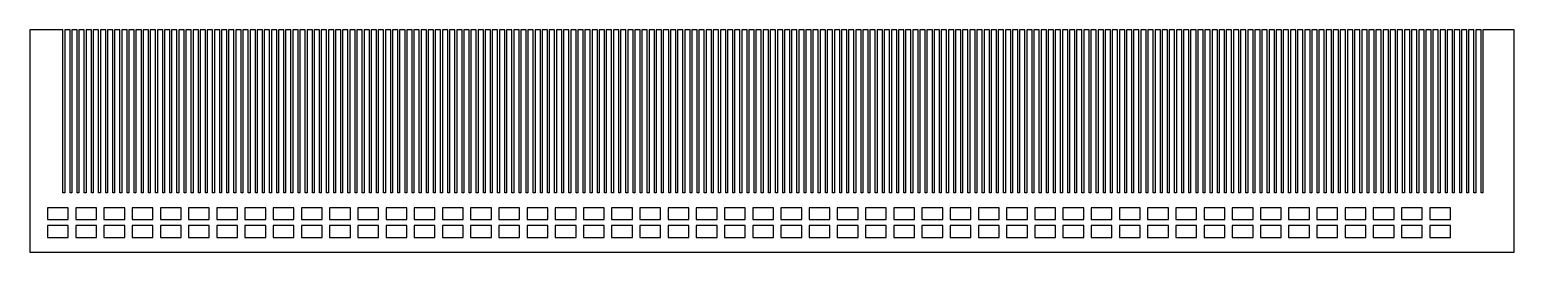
# Model space of a CAD drawing. Header units: millimetres. Extents: x 0 to 1000, y 0 to 150.
import ezdxf

# ---------------------------------------------------------------- set-up
doc = ezdxf.new("R2010")
doc.units = ezdxf.units.MM

msp = doc.modelspace()

# ---------------------------------------------------------------- linework, layer by layer
for points in [[(0, 0), (1000, 0), (1000, 150), (978.8, 150), (978.8, 40), (977.6, 40), (977.6, 150), (974, 150), (974, 40), (972.8, 40), (972.8, 150), (969.2, 150), (969.2, 40), (968, 40), (968, 150), (964.4, 150), (964.4, 40), (963.2, 40), (963.2, 150), (959.6, 150), (959.6, 40), (958.4, 40), (958.4, 150), (954.8, 150), (954.8, 40), (953.6, 40), (953.6, 150), (950, 150), (950, 40), (948.8, 40), (948.8, 150), (945.2, 150), (945.2, 40), (944, 40), (944, 150), (940.4, 150), (940.4, 40), (939.2, 40), (939.2, 150), (935.6, 150), (935.6, 40), (934.4, 40), (934.4, 150), (930.8, 150), (930.8, 40), (929.6, 40), (929.6, 150), (926, 150), (926, 40), (924.8, 40), (924.8, 150), (921.2, 150), (921.2, 40), (920, 40), (920, 150), (916.4, 150), (916.4, 40), (915.2, 40), (915.2, 150), (911.6, 150), (911.6, 40), (910.4, 40), (910.4, 150), (906.8, 150), (906.8, 40), (905.6, 40), (905.6, 150), (902, 150), (902, 40), (900.8, 40), (900.8, 150), (897.2, 150), (897.2, 40), (896, 40), (896, 150), (892.4, 150), (892.4, 40), (891.2, 40), (891.2, 150), (887.6, 150), (887.6, 40), (886.4, 40), (886.4, 150), (882.8, 150), (882.8, 40), (881.6, 40), (881.6, 150), (878, 150), (878, 40), (876.8, 40), (876.8, 150), (873.2, 150), (873.2, 40), (872, 40), (872, 150), (868.4, 150), (868.4, 40), (867.2, 40), (867.2, 150), (863.6, 150), (863.6, 40), (862.4, 40), (862.4, 150), (858.8, 150), (858.8, 40), (857.6, 40), (857.6, 150), (854, 150), (854, 40), (852.8, 40), (852.8, 150), (849.2, 150), (849.2, 40), (848, 40), (848, 150), (844.4, 150), (844.4, 40), (843.2, 40), (843.2, 150), (839.6, 150), (839.6, 40), (838.4, 40), (838.4, 150), (834.8, 150), (834.8, 40), (833.6, 40), (833.6, 150), (830, 150), (830, 40), (828.8, 40), (828.8, 150), (825.2, 150), (825.2, 40), (824, 40), (824, 150), (820.4, 150), (820.4, 40), (819.2, 40), (819.2, 150), (815.6, 150), (815.6, 40), (814.4, 40), (814.4, 150), (810.8, 150), (810.8, 40), (809.6, 40), (809.6, 150), (806, 150), (806, 40), (804.8, 40), (804.8, 150), (801.2, 150), (801.2, 40), (800, 40), (800, 150), (796.4, 150), (796.4, 40), (795.2, 40), (795.2, 150), (791.6, 150), (791.6, 40), (790.4, 40), (790.4, 150), (786.8, 150), (786.8, 40), (785.6, 40), (785.6, 150), (782, 150), (782, 40), (780.8, 40), (780.8, 150), (777.2, 150), (777.2, 40), (776, 40), (776, 150), (772.4, 150), (772.4, 40), (771.2, 40), (771.2, 150), (767.6, 150), (767.6, 40), (766.4, 40), (766.4, 150), (762.8, 150), (762.8, 40), (761.6, 40), (761.6, 150), (758, 150), (758, 40), (756.8, 40), (756.8, 150), (753.2, 150), (753.2, 40), (752, 40), (752, 150), (748.4, 150), (748.4, 40), (747.2, 40), (747.2, 150), (743.6, 150), (743.6, 40), (742.4, 40), (742.4, 150), (738.8, 150), (738.8, 40), (737.6, 40), (737.6, 150), (734, 150), (734, 40), (732.8, 40), (732.8, 150), (729.2, 150), (729.2, 40), (728, 40), (728, 150), (724.4, 150), (724.4, 40), (723.2, 40), (723.2, 150), (719.6, 150), (719.6, 40), (718.4, 40), (718.4, 150), (714.8, 150), (714.8, 40), (713.6, 40), (713.6, 150), (710, 150), (710, 40), (708.8, 40), (708.8, 150), (705.2, 150), (705.2, 40), (704, 40), (704, 150), (700.4, 150), (700.4, 40), (699.2, 40), (699.2, 150), (695.6, 150), (695.6, 40), (694.4, 40), (694.4, 150), (690.8, 150), (690.8, 40), (689.6, 40), (689.6, 150), (686, 150), (686, 40), (684.8, 40), (684.8, 150), (681.2, 150), (681.2, 40), (680, 40), (680, 150), (676.4, 150), (676.4, 40), (675.2, 40), (675.2, 150), (671.6, 150), (671.6, 40), (670.4, 40), (670.4, 150), (666.8, 150), (666.8, 40), (665.6, 40), (665.6, 150), (662, 150), (662, 40), (660.8, 40), (660.8, 150), (657.2, 150), (657.2, 40), (656, 40), (656, 150), (652.4, 150), (652.4, 40), (651.2, 40), (651.2, 150), (647.6, 150), (647.6, 40), (646.4, 40), (646.4, 150), (642.8, 150), (642.8, 40), (641.6, 40), (641.6, 150), (638, 150), (638, 40), (636.8, 40), (636.8, 150), (633.2, 150), (633.2, 40), (632, 40), (632, 150), (628.4, 150), (628.4, 40), (627.2, 40), (627.2, 150), (623.6, 150), (623.6, 40), (622.4, 40), (622.4, 150), (618.8, 150), (618.8, 40), (617.6, 40), (617.6, 150), (614, 150), (614, 40), (612.8, 40), (612.8, 150), (609.2, 150), (609.2, 40), (608, 40), (608, 150), (604.4, 150), (604.4, 40), (603.2, 40), (603.2, 150), (599.6, 150), (599.6, 40), (598.4, 40), (598.4, 150), (594.8, 150), (594.8, 40), (593.6, 40), (593.6, 150), (590, 150), (590, 40), (588.8, 40), (588.8, 150), (585.2, 150), (585.2, 40), (584, 40), (584, 150), (580.4, 150), (580.4, 40), (579.2, 40), (579.2, 150), (575.6, 150), (575.6, 40), (574.4, 40), (574.4, 150), (570.8, 150), (570.8, 40), (569.6, 40), (569.6, 150), (566, 150), (566, 40), (564.8, 40), (564.8, 150), (561.2, 150), (561.2, 40), (560, 40), (560, 150), (556.4, 150), (556.4, 40), (555.2, 40), (555.2, 150), (551.6, 150), (551.6, 40), (550.4, 40), (550.4, 150), (546.8, 150), (546.8, 40), (545.6, 40), (545.6, 150), (542, 150), (542, 40), (540.8, 40), (540.8, 150), (537.2, 150), (537.2, 40), (536, 40), (536, 150), (532.4, 150), (532.4, 40), (531.2, 40), (531.2, 150), (527.6, 150), (527.6, 40), (526.4, 40), (526.4, 150), (522.8, 150), (522.8, 40), (521.6, 40), (521.6, 150), (518, 150), (518, 40), (516.8, 40), (516.8, 150), (513.2, 150), (513.2, 40), (512, 40), (512, 150), (508.4, 150), (508.4, 40), (507.2, 40), (507.2, 150), (503.6, 150), (503.6, 40), (502.4, 40), (502.4, 150), (498.8, 150), (498.8, 40), (497.6, 40), (497.6, 150), (494, 150), (494, 40), (492.8, 40), (492.8, 150), (489.2, 150), (489.2, 40), (488, 40), (488, 150), (484.4, 150), (484.4, 40), (483.2, 40), (483.2, 150), (479.6, 150), (479.6, 40), (478.4, 40), (478.4, 150), (474.8, 150), (474.8, 40), (473.6, 40), (473.6, 150), (470, 150), (470, 40), (468.8, 40), (468.8, 150), (465.2, 150), (465.2, 40), (464, 40), (464, 150), (460.4, 150), (460.4, 40), (459.2, 40), (459.2, 150), (455.6, 150), (455.6, 40), (454.4, 40), (454.4, 150), (450.8, 150), (450.8, 40), (449.6, 40), (449.6, 150), (446, 150), (446, 40), (444.8, 40), (444.8, 150), (441.2, 150), (441.2, 40), (440, 40), (440, 150), (436.4, 150), (436.4, 40), (435.2, 40), (435.2, 150), (431.6, 150), (431.6, 40), (430.4, 40), (430.4, 150), (426.8, 150), (426.8, 40), (425.6, 40), (425.6, 150), (422, 150), (422, 40), (420.8, 40), (420.8, 150), (417.2, 150), (417.2, 40), (416, 40), (416, 150), (412.4, 150), (412.4, 40), (411.2, 40), (411.2, 150), (407.6, 150), (407.6, 40), (406.4, 40), (406.4, 150), (402.8, 150), (402.8, 40), (401.6, 40), (401.6, 150), (398, 150), (398, 40), (396.8, 40), (396.8, 150), (393.2, 150), (393.2, 40), (392, 40), (392, 150), (388.4, 150), (388.4, 40), (387.2, 40), (387.2, 150), (383.6, 150), (383.6, 40), (382.4, 40), (382.4, 150), (378.8, 150), (378.8, 40), (377.6, 40), (377.6, 150), (374, 150), (374, 40), (372.8, 40), (372.8, 150), (369.2, 150), (369.2, 40), (368, 40), (368, 150), (364.4, 150), (364.4, 40), (363.2, 40), (363.2, 150), (359.6, 150), (359.6, 40), (358.4, 40), (358.4, 150), (354.8, 150), (354.8, 40), (353.6, 40), (353.6, 150), (350, 150), (350, 40), (348.8, 40), (348.8, 150), (345.2, 150), (345.2, 40), (344, 40), (344, 150), (340.4, 150), (340.4, 40), (339.2, 40), (339.2, 150), (335.6, 150), (335.6, 40), (334.4, 40), (334.4, 150), (330.8, 150), (330.8, 40), (329.6, 40), (329.6, 150), (326, 150), (326, 40), (324.8, 40), (324.8, 150), (321.2, 150), (321.2, 40), (320, 40), (320, 150), (316.4, 150), (316.4, 40), (315.2, 40), (315.2, 150), (311.6, 150), (311.6, 40), (310.4, 40), (310.4, 150), (306.8, 150), (306.8, 40), (305.6, 40), (305.6, 150), (302, 150), (302, 40), (300.8, 40), (300.8, 150), (297.2, 150), (297.2, 40), (296, 40), (296, 150), (292.4, 150), (292.4, 40), (291.2, 40), (291.2, 150), (287.6, 150), (287.6, 40), (286.4, 40), (286.4, 150), (282.8, 150), (282.8, 40), (281.6, 40), (281.6, 150), (278, 150), (278, 40), (276.8, 40), (276.8, 150), (273.2, 150), (273.2, 40), (272, 40), (272, 150), (268.4, 150), (268.4, 40), (267.2, 40), (267.2, 150), (263.6, 150), (263.6, 40), (262.4, 40), (262.4, 150), (258.8, 150), (258.8, 40), (257.6, 40), (257.6, 150), (254, 150), (254, 40), (252.8, 40), (252.8, 150), (249.2, 150), (249.2, 40), (248, 40), (248, 150), (244.4, 150), (244.4, 40), (243.2, 40), (243.2, 150), (239.6, 150), (239.6, 40), (238.4, 40), (238.4, 150), (234.8, 150), (234.8, 40), (233.6, 40), (233.6, 150), (230, 150), (230, 40), (228.8, 40), (228.8, 150), (225.2, 150), (225.2, 40), (224, 40), (224, 150), (220.4, 150), (220.4, 40), (219.2, 40), (219.2, 150), (215.6, 150), (215.6, 40), (214.4, 40), (214.4, 150), (210.8, 150), (210.8, 40), (209.6, 40), (209.6, 150), (206, 150), (206, 40), (204.8, 40), (204.8, 150), (201.2, 150), (201.2, 40), (200, 40), (200, 150), (196.4, 150), (196.4, 40), (195.2, 40), (195.2, 150), (191.6, 150), (191.6, 40), (190.4, 40), (190.4, 150), (186.8, 150), (186.8, 40), (185.6, 40), (185.6, 150), (182, 150), (182, 40), (180.8, 40), (180.8, 150), (177.2, 150), (177.2, 40), (176, 40), (176, 150), (172.4, 150), (172.4, 40), (171.2, 40), (171.2, 150), (167.6, 150), (167.6, 40), (166.4, 40), (166.4, 150), (162.8, 150), (162.8, 40), (161.6, 40), (161.6, 150), (158, 150), (158, 40), (156.8, 40), (156.8, 150), (153.2, 150), (153.2, 40), (152, 40), (152, 150), (148.4, 150), (148.4, 40), (147.2, 40), (147.2, 150), (143.6, 150), (143.6, 40), (142.4, 40), (142.4, 150), (138.8, 150), (138.8, 40), (137.6, 40), (137.6, 150), (134, 150), (134, 40), (132.8, 40), (132.8, 150), (129.2, 150), (129.2, 40), (128, 40), (128, 150), (124.4, 150), (124.4, 40), (123.2, 40), (123.2, 150), (119.6, 150), (119.6, 40), (118.4, 40), (118.4, 150), (114.8, 150), (114.8, 40), (113.6, 40), (113.6, 150), (110, 150), (110, 40), (108.8, 40), (108.8, 150), (105.2, 150), (105.2, 40), (104, 40), (104, 150), (100.4, 150), (100.4, 40), (99.2, 40), (99.2, 150), (95.6, 150), (95.6, 40), (94.4, 40), (94.4, 150), (90.8, 150), (90.8, 40), (89.6, 40), (89.6, 150), (86, 150), (86, 40), (84.8, 40), (84.8, 150), (81.2, 150), (81.2, 40), (80, 40), (80, 150), (76.4, 150), (76.4, 40), (75.2, 40), (75.2, 150), (71.6, 150), (71.6, 40), (70.4, 40), (70.4, 150), (66.8, 150), (66.8, 40), (65.6, 40), (65.6, 150), (62, 150), (62, 40), (60.8, 40), (60.8, 150), (57.2, 150), (57.2, 40), (56, 40), (56, 150), (52.4, 150), (52.4, 40), (51.2, 40), (51.2, 150), (47.6, 150), (47.6, 40), (46.4, 40), (46.4, 150), (42.8, 150), (42.8, 40), (41.6, 40), (41.6, 150), (38, 150), (38, 40), (36.8, 40), (36.8, 150), (33.2, 150), (33.2, 40), (32, 40), (32, 150), (28.4, 150), (28.4, 40), (27.2, 40), (27.2, 150), (23.6, 150), (23.6, 40), (22.4, 40), (22.4, 150), (0, 150)], [(12, 22), (26, 22), (26, 30), (12, 30)], [(31, 22), (45, 22), (45, 30), (31, 30)], [(50, 22), (64, 22), (64, 30), (50, 30)], [(69, 22), (83, 22), (83, 30), (69, 30)], [(88, 22), (102, 22), (102, 30), (88, 30)], [(107, 22), (121, 22), (121, 30), (107, 30)], [(126, 22), (140, 22), (140, 30), (126, 30)], [(145, 22), (159, 22), (159, 30), (145, 30)], [(164, 22), (178, 22), (178, 30), (164, 30)], [(183, 22), (197, 22), (197, 30), (183, 30)], [(202, 22), (216, 22), (216, 30), (202, 30)], [(221, 22), (235, 22), (235, 30), (221, 30)], [(240, 22), (254, 22), (254, 30), (240, 30)], [(259, 22), (273, 22), (273, 30), (259, 30)], [(278, 22), (292, 22), (292, 30), (278, 30)], [(297, 22), (311, 22), (311, 30), (297, 30)], [(316, 22), (330, 22), (330, 30), (316, 30)], [(335, 22), (349, 22), (349, 30), (335, 30)], [(354, 22), (368, 22), (368, 30), (354, 30)], [(373, 22), (387, 22), (387, 30), (373, 30)], [(392, 22), (406, 22), (406, 30), (392, 30)], [(411, 22), (425, 22), (425, 30), (411, 30)], [(430, 22), (444, 22), (444, 30), (430, 30)], [(449, 22), (463, 22), (463, 30), (449, 30)], [(468, 22), (482, 22), (482, 30), (468, 30)], [(487, 22), (501, 22), (501, 30), (487, 30)], [(506, 22), (520, 22), (520, 30), (506, 30)], [(525, 22), (539, 22), (539, 30), (525, 30)], [(544, 22), (558, 22), (558, 30), (544, 30)], [(563, 22), (577, 22), (577, 30), (563, 30)], [(582, 22), (596, 22), (596, 30), (582, 30)], [(601, 22), (615, 22), (615, 30), (601, 30)], [(620, 22), (634, 22), (634, 30), (620, 30)], [(639, 22), (653, 22), (653, 30), (639, 30)], [(658, 22), (672, 22), (672, 30), (658, 30)], [(677, 22), (691, 22), (691, 30), (677, 30)], [(696, 22), (710, 22), (710, 30), (696, 30)], [(715, 22), (729, 22), (729, 30), (715, 30)], [(734, 22), (748, 22), (748, 30), (734, 30)], [(753, 22), (767, 22), (767, 30), (753, 30)], [(772, 22), (786, 22), (786, 30), (772, 30)], [(791, 22), (805, 22), (805, 30), (791, 30)], [(810, 22), (824, 22), (824, 30), (810, 30)], [(829, 22), (843, 22), (843, 30), (829, 30)], [(848, 22), (862, 22), (862, 30), (848, 30)], [(867, 22), (881, 22), (881, 30), (867, 30)], [(886, 22), (900, 22), (900, 30), (886, 30)], [(905, 22), (919, 22), (919, 30), (905, 30)], [(924, 22), (938, 22), (938, 30), (924, 30)], [(943, 22), (957, 22), (957, 30), (943, 30)], [(12, 10), (26, 10), (26, 18), (12, 18)], [(31, 10), (45, 10), (45, 18), (31, 18)], [(50, 10), (64, 10), (64, 18), (50, 18)], [(69, 10), (83, 10), (83, 18), (69, 18)], [(88, 10), (102, 10), (102, 18), (88, 18)], [(107, 10), (121, 10), (121, 18), (107, 18)], [(126, 10), (140, 10), (140, 18), (126, 18)], [(145, 10), (159, 10), (159, 18), (145, 18)], [(164, 10), (178, 10), (178, 18), (164, 18)], [(183, 10), (197, 10), (197, 18), (183, 18)], [(202, 10), (216, 10), (216, 18), (202, 18)], [(221, 10), (235, 10), (235, 18), (221, 18)], [(240, 10), (254, 10), (254, 18), (240, 18)], [(259, 10), (273, 10), (273, 18), (259, 18)], [(278, 10), (292, 10), (292, 18), (278, 18)], [(297, 10), (311, 10), (311, 18), (297, 18)], [(316, 10), (330, 10), (330, 18), (316, 18)], [(335, 10), (349, 10), (349, 18), (335, 18)], [(354, 10), (368, 10), (368, 18), (354, 18)], [(373, 10), (387, 10), (387, 18), (373, 18)], [(392, 10), (406, 10), (406, 18), (392, 18)], [(411, 10), (425, 10), (425, 18), (411, 18)], [(430, 10), (444, 10), (444, 18), (430, 18)], [(449, 10), (463, 10), (463, 18), (449, 18)], [(468, 10), (482, 10), (482, 18), (468, 18)], [(487, 10), (501, 10), (501, 18), (487, 18)], [(506, 10), (520, 10), (520, 18), (506, 18)], [(525, 10), (539, 10), (539, 18), (525, 18)], [(544, 10), (558, 10), (558, 18), (544, 18)], [(563, 10), (577, 10), (577, 18), (563, 18)], [(582, 10), (596, 10), (596, 18), (582, 18)], [(601, 10), (615, 10), (615, 18), (601, 18)], [(620, 10), (634, 10), (634, 18), (620, 18)], [(639, 10), (653, 10), (653, 18), (639, 18)], [(658, 10), (672, 10), (672, 18), (658, 18)], [(677, 10), (691, 10), (691, 18), (677, 18)], [(696, 10), (710, 10), (710, 18), (696, 18)], [(715, 10), (729, 10), (729, 18), (715, 18)], [(734, 10), (748, 10), (748, 18), (734, 18)], [(753, 10), (767, 10), (767, 18), (753, 18)], [(772, 10), (786, 10), (786, 18), (772, 18)], [(791, 10), (805, 10), (805, 18), (791, 18)], [(810, 10), (824, 10), (824, 18), (810, 18)], [(829, 10), (843, 10), (843, 18), (829, 18)], [(848, 10), (862, 10), (862, 18), (848, 18)], [(867, 10), (881, 10), (881, 18), (867, 18)], [(886, 10), (900, 10), (900, 18), (886, 18)], [(905, 10), (919, 10), (919, 18), (905, 18)], [(924, 10), (938, 10), (938, 18), (924, 18)], [(943, 10), (957, 10), (957, 18), (943, 18)]]:
    msp.add_lwpolyline(points, close=True)

doc.saveas('drawing.dxf')
